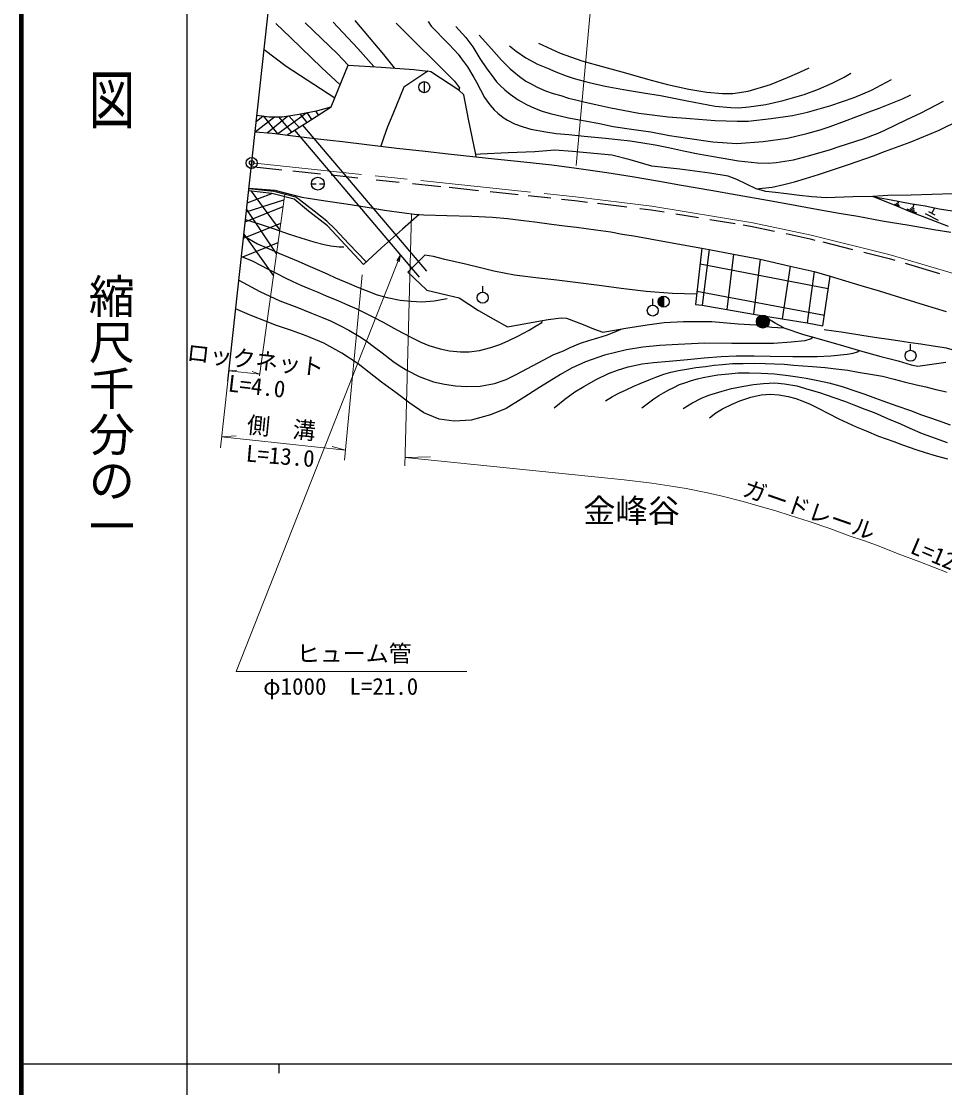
# Model space of a CAD drawing. Units: millimetres at full size, sheet at 1:1000; details may follow other scales. Extents: x 40000 to 680000, y 20000 to 380000.
# Drawn here: x 40000 to 140456, y 202409 to 318416 of the extents above; entities that cross this region are included whole.
import ezdxf
from ezdxf.enums import TextEntityAlignment as Align

# ---------------------------------------------------------------- set-up
doc = ezdxf.new("R2010")
doc.units = ezdxf.units.MM
doc.header["$LTSCALE"] = 1000
doc.header["$PDMODE"] = 32
doc.header["$PDSIZE"] = 500
doc.linetypes.add('CHAIN', pattern=[18.5, 12, -1.5, 3.5, -1.5])
for name, color, linetype, lineweight in [('M-BGD', 7, 'Continuous', 25), ('M-BMK', 2, 'CHAIN', 13), ('M-BMK-OTRS', 5, 'Continuous', 25), ('M-BMK-SRVR', 3, 'Continuous', 25), ('M-STR-HTXT', 7, 'Continuous', 13), ('M-STR-STRC', 7, 'Continuous', 25), ('M-TTL', 2, 'Continuous', 140), ('M-TTL-BAND', 7, 'Continuous', 25)]:
    doc.layers.add(name, color=color, linetype=linetype, lineweight=lineweight)
doc.layers.add('M-BMK-HTXT', color=7, linetype='Continuous')
doc.layers.add('M-OTRS', color=6, linetype='Continuous')
doc.styles.add('@ＭＳ ゴシック', font='')
doc.styles.add('ＭＳ ゴシック', font='')
doc.styles.get('@ＭＳ ゴシック').set_extended_font_data('@MS Gothic')
doc.styles.get('ＭＳ ゴシック').set_extended_font_data('MS Gothic')

# ---------------------------------------------------------------- blocks, each defined once
blk = doc.blocks.new('open_arrow')
at = {"color": 0, "linetype": 'Continuous', "lineweight": -2}
blk.add_lwpolyline([(7.5, 1.25), (0, 0), (7.5, -1.25)], dxfattribs=at)

msp = doc.modelspace()

# ---------------------------------------------------------------- hatches: boundary and pattern name
at = {"layer": 'M-BGD'}
for points in [[(109887, 288517, 0.41421), (109287, 287917, 0.41421), (109887, 287317)], [(119972, 285750, 0.41421), (120672, 285050, 0.41421), (121372, 285750, 1)]]:
    msp.add_hatch(color=256, dxfattribs=at).paths.add_polyline_path(points)

# ---------------------------------------------------------------- linework, layer by layer
for p, q in [((83836, 311854), (83836, 310654)), ((72011, 308681), (72312, 308208)), ((65435, 306390), (67530, 308031)), ((65558, 307514), (66303, 308126)), ((66303, 308126), (67857, 306191)), ((66738, 306301), (68945, 308111)), ((67857, 306191), (71073, 308491)), ((67983, 308026), (69391, 306361)), ((69120, 308140), (70213, 306879)), ((70313, 308337), (71061, 307414)), ((71073, 308491), (71558, 307729)), ((69734, 306578), (83300, 290586)), ((70589, 307116), (84063, 291233)), ((71559, 300754), (72084, 300754)), ((72434, 300754), (72959, 300754)), ((64587, 298681), (67265, 299697)), ((64997, 299946), (68121, 295700)), ((64357, 296585), (68476, 298262)), ((64479, 297696), (68576, 298988)), ((135012, 298557), (135536, 298349)), ((135196, 298645), (135460, 298541)), ((135317, 298759), (135464, 298701)), ((135391, 298730), (135448, 298848)), ((136809, 298152), (137151, 298001)), ((136980, 298077), (137124, 298542)), ((64505, 297932), (67761, 293095)), ((136348, 298027), (137397, 297565)), ((136660, 298054), (137146, 297839)), ((138338, 297521), (139755, 296780)), ((138694, 297731), (139392, 297365)), ((139043, 297548), (139368, 298133)), ((64162, 294815), (68224, 296442)), ((64212, 295268), (67432, 290720)), ((63933, 292730), (67936, 294361)), ((114818, 293589), (114068, 287537)), ((117471, 293094), (116740, 287050)), ((120394, 292558), (119668, 286569)), ((127794, 289309), (113842, 292012)), ((123659, 291790), (122779, 286065)), ((126257, 291191), (125512, 285605)), ((90196, 288944), (90196, 289622)), ((113501, 289064), (127381, 286433)), ((108696, 287549), (108696, 288227)), ((109887, 287317), (109887, 288517)), ((136742, 282630), (136742, 283308))]:
    msp.add_line(p, q, dxfattribs=at)
for points in [[(74682, 311507), (72679, 313353), (69296, 316647), (67703, 318172)], [(70888, 318260), (74407, 314881), (75548, 313659)], [(78346, 313492), (76597, 315468), (73923, 318339)], [(76291, 318518), (79385, 314814), (80576, 313341)], [(80771, 318228), (87143, 311921), (87683, 311182), (87609, 310924)], [(84257, 318383), (84573, 317893), (86442, 316014), (87123, 315291), (87509, 314848), (87891, 314339), (88539, 313464), (89236, 312303), (89524, 311783), (89942, 310958), (90400, 310135), (90988, 309319), (91436, 308805), (91843, 308429), (92410, 307964), (92905, 307660), (93667, 307264), (94609, 306929), (95428, 306698), (97047, 306387), (98206, 306227), (99573, 306098), (101241, 305929), (103566, 305692), (106246, 305426), (107608, 305203), (108955, 304987), (110421, 304690), (112035, 304323), (113635, 303991), (116146, 303558), (118042, 303255), (120106, 303009), (121295, 302973), (122116, 303067), (123994, 303349), (125644, 303781), (128029, 304486), (128973, 304782), (131593, 305641), (133214, 306239), (133949, 306592), (136257, 307711), (137893, 308467), (140319, 309716)], [(87288, 317856), (88376, 316660), (89105, 315624), (89892, 314363), (90646, 313258), (91104, 312617), (91709, 311845), (92086, 311430), (92603, 310967), (93185, 310493), (94063, 309874), (94949, 309370), (95816, 308977), (96662, 308659), (97546, 308390), (99531, 307909), (101330, 307575), (102895, 307284), (104382, 306977), (106653, 306664), (108479, 306379), (110507, 306012), (112468, 305689), (115235, 305300), (117840, 305133), (120718, 305354), (123371, 305709), (125449, 306208), (126915, 306607), (128012, 306987), (129557, 307552), (130908, 308063), (132252, 308572), (133327, 308978), (134790, 309564), (135878, 309997), (136761, 310403)], [(89824, 316925), (91141, 315440), (92234, 314207), (93183, 313261), (93575, 312913), (94199, 312421), (94889, 311920), (95451, 311632), (96125, 311267), (97036, 310860), (97846, 310565), (98680, 310341), (99546, 310067), (100312, 309876), (101338, 309622), (102501, 309351), (104145, 308997), (105461, 308738), (107180, 308417), (108625, 308229), (110382, 308043), (112767, 307859), (115471, 307642), (117875, 307572), (119082, 307559), (121582, 307829), (123900, 308167), (125526, 308525), (128069, 309258), (130605, 310136), (132495, 310940), (134684, 312085)], [(93118, 315737), (93833, 315162), (94893, 314459), (96166, 313759), (97247, 313311), (98152, 312931), (99261, 312501), (100135, 312206), (101782, 311763), (103518, 311370), (105501, 310987), (107682, 310644), (109557, 310360), (112438, 309753), (115504, 309180), (117175, 309043), (118037, 309013), (119153, 309126), (120999, 309371), (122876, 309802), (125163, 310453), (126715, 311040), (128220, 311702), (129536, 312357), (130236, 312763)], [(96278, 316057), (98620, 314969), (100995, 314132), (103330, 313476), (105745, 312824), (108110, 312123), (110299, 311552), (112609, 311030), (114567, 310720), (116296, 310565), (117393, 310555), (119061, 310820), (121491, 311557), (123354, 312308), (124703, 312895), (125719, 313360)], [(74092, 310042), (68824, 313487), (66417, 315323)], [(68911, 306059), (71061, 307414), (73711, 309097), (75548, 313659), (79132, 313445), (82687, 313188), (84214, 312990)], [(89473, 303669), (89451, 303926), (88660, 307779), (88148, 310422), (87609, 310924), (84569, 312917), (84214, 312990), (81622, 311248), (80406, 308315), (79853, 306942), (79413, 305715), (79115, 304832)], [(65635, 308215), (66971, 308037), (68386, 308021), (70213, 308317), (72249, 308729), (73711, 309097)], [(141297, 299661), (139106, 299565), (136803, 299501), (134260, 299450), (132641, 299350), (130469, 299309), (127614, 299213), (125992, 299322), (124661, 299481), (123234, 299635), (122055, 299783), (121012, 299886), (120090, 300154), (119961, 300210), (121691, 300372), (122952, 300657), (124126, 300948), (125298, 301305), (126738, 301761), (130001, 302836), (132700, 303795), (133906, 304238), (136695, 305267), (139842, 306575), (142158, 307693)], [(65435, 306390), (67275, 306264), (69866, 305939), (72276, 305633), (74933, 305325), (77586, 305009), (80866, 304630), (83948, 304286), (86440, 303998), (90777, 303528), (94671, 303112), (97706, 302796), (100387, 302444), (103713, 301974), (106448, 301532), (109224, 301054), (111814, 300594), (115015, 300051), (117867, 299546), (121193, 298948), (123405, 298569), (126324, 298018), (128969, 297531), (131003, 297206), (133639, 296727), (136577, 296230), (139288, 295751), (141120, 295471)], [(119961, 300210), (117854, 301203), (116910, 301572), (114898, 301913), (111656, 302323), (109949, 302499), (108608, 302670), (106248, 303358), (104250, 303842), (99974, 304263), (98061, 304388), (95850, 304235), (92961, 304104), (89939, 303967), (89405, 303922)], [(83284, 297397), (81476, 295797), (79187, 293759), (77210, 291967), (73319, 296172), (71233, 297770), (69686, 299074), (67265, 299697), (64730, 299975)], [(77512, 292241), (75628, 294218), (74092, 295848), (73254, 296672), (71845, 297753), (70263, 299006), (69860, 299288), (67461, 299911), (64755, 300209)], [(64762, 300267), (67594, 300036), (70500, 299291), (73093, 298875), (75336, 298547), (77636, 298216), (79499, 297878), (81654, 297570), (82766, 297427), (83803, 297367), (86283, 297292), (89001, 297201), (91255, 297096), (92886, 296983), (94641, 296749), (95859, 296599), (97677, 296359), (99097, 296164), (100412, 296006), (102507, 295742), (104137, 295509), (105377, 295269), (106625, 295066), (108424, 294749), (110175, 294419), (112010, 294094), (114040, 293726), (114818, 293589), (117471, 293094), (120394, 292558), (123659, 291790), (126257, 291191), (127992, 290686), (131321, 289684), (133319, 289095), (135085, 288538), (138226, 287588), (140603, 286842)], [(140882, 296087), (138986, 296811), (136814, 297667), (135254, 298298), (132641, 299350), (134639, 299004), (136709, 298606), (138350, 298351), (139858, 298028), (141518, 297766)], [(64388, 296872), (65985, 296357), (67504, 295845), (69025, 295304), (70403, 294860), (71811, 294437), (72958, 294134), (73679, 293999), (74586, 293886), (75087, 293891)], [(64192, 295089), (65678, 294215), (66884, 293702), (68028, 293192), (69055, 292764), (70123, 292311), (71173, 291868), (71940, 291539), (73279, 290931), (74198, 290519), (75670, 289887), (76509, 289541), (77507, 289124), (78731, 288659), (79798, 288363), (81206, 288091), (82419, 287962), (83577, 287914), (84928, 288009), (86328, 288280)], [(114040, 293726), (113332, 287608), (114068, 287537), (116740, 287050), (119668, 286569), (122779, 286065), (125512, 285605), (127217, 285292), (127992, 290686)], [(63946, 292847), (65125, 292353), (66084, 291857), (66707, 291519), (67815, 290967), (68773, 290475), (69475, 290147), (70391, 289723), (71292, 289353), (72194, 288985), (73177, 288544), (74524, 287995), (75474, 287582), (76519, 287136), (78304, 286247), (79382, 285691), (80528, 285052), (81470, 284516), (82455, 284010), (83478, 283513), (84321, 283162), (85557, 282785), (86575, 282573), (87787, 282446), (88711, 282442), (89841, 282601), (91081, 282932), (92046, 283275), (92963, 283656), (94080, 284213), (95168, 284778), (96020, 285298), (96629, 285666), (96654, 285764), (96660, 285868)], [(113462, 288726), (110845, 288807), (107997, 289038), (105273, 289367), (102849, 289676), (100309, 290002), (98255, 290248), (95979, 290513), (93652, 290812), (91402, 291227), (89966, 291597), (88316, 291995), (86083, 292498), (84832, 292824), (83898, 292983), (82055, 291140), (83385, 289861), (84126, 289156), (86399, 288628), (87618, 288327), (89751, 286951), (91330, 286061), (92899, 285179), (95069, 285566), (97301, 285989), (98720, 286174), (99330, 286130), (101119, 285425), (102267, 284957), (103281, 284613), (104735, 284843), (105758, 285037)], [(63660, 290244), (65964, 289015), (68108, 288011), (69963, 287303), (71576, 286670), (72662, 286239), (73650, 285820), (74635, 285318), (75617, 284833), (76781, 284130), (77507, 283664), (78423, 282966), (79249, 282364), (80420, 281460), (81216, 280911), (81944, 280455), (83284, 279759), (84849, 279180), (86024, 278955), (87218, 278766), (88470, 278678), (89936, 278736), (91483, 279026), (92740, 279462), (93823, 279983), (96219, 281275), (97923, 282164), (98985, 282582), (99705, 282936), (100853, 283385), (101738, 283686), (102718, 283969), (103680, 284270), (104503, 284614), (105247, 284940)], [(122972, 285055), (125087, 284353), (126138, 284046), (125919, 283871), (125244, 283670), (123754, 283521), (121824, 283362), (119578, 283353), (117308, 283380), (114378, 283397), (111474, 283256), (109475, 283134), (107615, 282967), (105853, 282686), (103458, 282090), (101370, 281388), (99871, 280687), (98660, 280002), (96467, 278669), (94379, 277310), (92764, 276309), (91038, 275617), (88925, 275038), (87099, 274907), (85452, 275135), (83786, 275827), (82276, 276871), (80778, 277985), (79194, 279158), (77855, 280209), (76651, 281147), (74876, 282320), (72926, 283401), (70973, 284200), (69404, 284767), (67762, 285327), (66557, 285779), (65076, 286382), (63319, 287145)], [(105758, 285037), (108077, 285407), (109930, 285652), (112049, 285755), (115118, 285774), (117997, 285520), (119908, 285388), (121660, 285151), (122972, 285055), (122017, 285572), (120653, 286409)], [(148314, 280182), (146547, 280938), (144990, 281509), (143830, 281881), (142930, 282173), (141873, 282509), (140658, 282845), (139198, 283081), (137848, 283288), (136755, 283452), (135824, 283567), (134624, 283781), (132810, 284031), (131428, 284224), (129464, 284546), (127354, 284839)], [(126138, 284046), (128824, 283281), (131282, 282581), (133524, 281941), (135389, 281465), (136816, 281048), (137544, 280912), (139052, 281134), (140575, 281328)], [(97980, 276376), (99122, 277306), (100235, 278101), (101200, 278689), (102538, 279467), (103888, 280104), (104865, 280463), (106007, 280840), (107551, 281158), (108770, 281311), (110479, 281429), (112470, 281630), (114277, 281818), (116152, 281947), (117788, 282036), (119740, 282024), (121482, 281983), (123946, 281959), (126585, 281965), (128068, 282024), (129848, 282195), (130490, 282330), (130967, 282466), (131147, 282620)], [(103540, 277130), (104309, 277593), (105078, 278006), (105788, 278343), (106629, 278720), (107331, 279021), (108295, 279410), (109037, 279715), (109914, 280014), (110655, 280236), (111512, 280434), (112568, 280616), (113389, 280759), (114449, 280882), (115376, 280993), (116286, 281096), (117368, 281180), (118539, 281176), (119784, 281235), (120915, 281207), (121930, 281168), (122986, 281108), (124044, 281021), (125037, 280946), (126068, 280866), (127465, 280743), (128603, 280624), (129937, 280450), (131055, 280256), (132587, 279985), (133681, 279795), (134947, 279478), (136049, 279208), (137376, 278883), (138410, 278645), (139482, 278371), (140668, 278117)], [(107516, 276370), (108218, 276916), (108808, 277365), (109352, 277692), (109852, 277993), (110457, 278336), (110986, 278594), (111619, 278889), (112200, 279103), (112914, 279351), (113549, 279522), (114164, 279682), (114945, 279806), (115794, 279940), (116981, 280077), (117996, 280185), (119176, 280182), (120496, 280148), (121925, 280050), (123434, 279889), (124456, 279745), (125377, 279592), (126649, 279350), (127849, 279091), (128638, 278888), (129317, 278684), (130804, 278191), (131771, 277865), (132948, 277427), (133728, 277143), (135236, 276603), (136740, 276077), (137949, 275606), (138811, 275317), (139744, 274991), (141045, 274536)], [(112005, 276292), (112930, 276866), (113995, 277411), (114802, 277742), (116235, 278190), (117259, 278468), (118604, 278739), (119640, 278897), (120750, 279006), (121985, 279090), (123042, 278989), (124378, 278776), (125674, 278376), (126823, 278045), (128386, 277496), (129657, 277060), (130588, 276698), (131767, 276229), (132779, 275854), (134225, 275221), (135650, 274611), (136674, 274167), (138023, 273582), (139007, 273219), (140714, 272605)], [(114881, 275275), (115571, 275812), (116274, 276272), (117341, 276783), (118184, 277147), (119366, 277536), (120475, 277794), (121504, 277838), (122430, 277787), (123421, 277589), (124245, 277372), (125035, 277077), (125821, 276758), (126780, 276292), (127732, 275781), (128923, 275179), (129875, 274738), (130815, 274317), (131920, 273850), (133239, 273292), (134939, 272691), (135853, 272359), (137318, 271846), (138328, 271521), (139523, 271137), (140759, 270810)]]:
    msp.add_lwpolyline(points, dxfattribs=at)
for centre, radius in [((83836, 311254), 600), ((72259, 300754), 700), ((90196, 288344), 600), ((109887, 287917), 600), ((108696, 286949), 600), ((120672, 285750), 700), ((136742, 282030), 600)]:
    msp.add_circle(centre, radius, dxfattribs=at)
at = {"layer": 'M-BMK'}
msp.add_lwpolyline([(65063, 303009), (100279, 299325), (108584, 298303), (119600, 296506), (125917, 295145), (134531, 293000), (145127, 289867), (157204, 285365), (162938, 282788), (181485, 274469), (190737, 270637), (198871, 267906), (203269, 266826), (208366, 265959), (213919, 265321), (219523, 264989), (226692, 265231), (233612, 265959), (237965, 266842), (243733, 268325), (250271, 270649), (259101, 274685), (302051, 301087)], dxfattribs=at)
at = {"layer": 'M-BMK-OTRS'}
msp.add_line((62452, 279261), (67674, 326758), dxfattribs=at)
at = {"layer": 'M-BMK-SRVR'}
msp.add_circle((65063, 303009), 600, dxfattribs=at)
at = {"layer": 'M-OTRS'}
msp.add_point((65063, 303009), dxfattribs=at)
at = {"layer": 'M-STR-HTXT'}
for p, q in [((68661, 299600), (65929, 279852)), ((82466, 297466), (81735, 270044)), ((77098, 290832), (75165, 270686)), ((62577, 280392), (63440, 280482)), ((62452, 279261), (61653, 272016)), ((61784, 273206), (63366, 273309)), ((81760, 270973), (84533, 271051))]:
    msp.add_line(p, q, dxfattribs=at)
for points in [[(102126, 322590), (102072, 321368), (100379, 302718)], [(81252, 293000), (63378, 247678), (88469, 247678)], [(62577, 280392), (65954, 280037), (65132, 280312)], [(61784, 273206), (75270, 271773), (73824, 272155)], [(81760, 270973), (105599, 268537), (108591, 268183), (110953, 267811), (112348, 267593), (114637, 267127), (116231, 266748), (118530, 266187), (120276, 265656), (122081, 265161), (123637, 264640), (125727, 263994), (127966, 263226), (130077, 262436), (131614, 261933), (133160, 261374), (135385, 260499), (137747, 259607), (140730, 258448)]]:
    msp.add_lwpolyline(points, dxfattribs=at)
at = {"layer": 'M-STR-STRC'}
for p, q in [((65019, 302612), (68325, 302266)), ((69524, 302140), (72537, 301825)), ((73695, 301704), (76604, 301400)), ((78615, 301189), (81111, 300928)), ((82570, 300776), (85623, 300456)), ((86530, 300361), (89744, 300025)), ((90999, 299894), (94050, 299575)), ((95157, 299459), (97601, 299203)), ((102684, 298626), (105881, 298233)), ((111219, 297468), (113688, 297065)), ((114898, 296868), (117646, 296419)), ((127211, 294410), (130443, 293606)), ((136152, 292104), (139887, 290999))]:
    msp.add_line(p, q, dxfattribs=at)
for points in [[(98761, 299082), (100234, 298928), (101614, 298758)], [(107299, 298058), (108528, 297907), (109924, 297679)], [(118551, 296272), (119526, 296113), (121957, 295589)], [(123208, 295319), (125826, 294755), (126344, 294626)], [(131679, 293298), (134426, 292614), (135021, 292438)]]:
    msp.add_lwpolyline(points, dxfattribs=at)
at = {"layer": 'M-TTL'}
msp.add_line((40000, 380000), (40000, 20000), dxfattribs=at)
at = {"layer": 'M-TTL-BAND'}
for p, q in [((58000, 370000), (58000, 20000)), ((40000, 205000), (579000, 205000)), ((68000, 205000), (68000, 204000))]:
    msp.add_line(p, q, dxfattribs=at)

# ---------------------------------------------------------------- block references
at = {"layer": 'M-STR-HTXT', "xscale": 100, "yscale": 100, "rotation": 248.5}
msp.add_blockref('open_arrow', (81252, 293000), dxfattribs=at)

# ---------------------------------------------------------------- texts
at = {"layer": 'M-BMK-HTXT', "style": 'ＭＳ ゴシック'}
msp.add_text('金峰谷', height=2566, dxfattribs=at).set_placement((106387, 265186), align=Align.MIDDLE_CENTER)
at = {"layer": 'M-STR-HTXT', "style": 'ＭＳ ゴシック'}
for s, rotation, p in [('ロックネット', 353.526, (65468, 281588)), ('L=4.0', 353.526, (65624, 278714)), ('側\u3000溝', 354.388, (68302, 274184)), ('L=13.0', 355.208, (68185, 271135)), ('ガードレール', 340.791, (125730, 265262)), ('L=120.0', 336.963, (140957, 259750))]:
    msp.add_text(s, height=1833, rotation=rotation, dxfattribs=at).set_placement(p, align=Align.MIDDLE_CENTER)
msp.add_text('ヒューム管\u3000\u3000', height=1833, dxfattribs=at).set_placement((69969, 248178), align=Align.BOTTOM_LEFT)
msp.add_text('φ1000\u3000L=21.0', height=1833, dxfattribs=at).set_placement((74748, 246065), align=Align.MIDDLE_CENTER)
at = {"layer": 'M-TTL-BAND', "style": '@ＭＳ ゴシック', "width": 1.4}
msp.add_text('平  面  図', height=3666, rotation=270, dxfattribs=at).set_placement((49777, 306475), align=Align.MIDDLE_RIGHT)
at = {"layer": 'M-TTL-BAND', "style": '@ＭＳ ゴシック'}
msp.add_text('縮尺千分の一', height=3666, rotation=270, dxfattribs=at).set_placement((49777, 261030), align=Align.MIDDLE_RIGHT)

doc.saveas('drawing.dxf')
